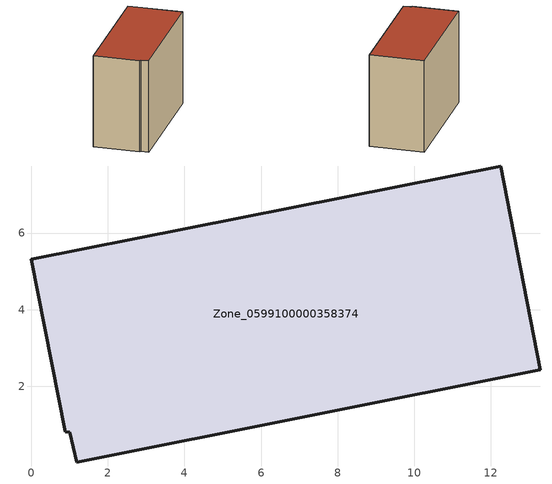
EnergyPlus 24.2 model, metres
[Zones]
Zone_0599100000358374
 floor ground (C_G): 1.18,0.03 1.01,0.8 0.89,0.82 0,5.32 12.26,7.75 13.29,2.43 z0
 wall outside (C_F): 13.29,2.43 12.26,7.75 0,5.32 0.89,0.82 1.01,0.8 1.18,0.03 13.29,2.43 z0:9.39
 roof outside (C_R): 1.01,0.8 1.18,0.03 13.29,2.43 12.26,7.75 0,5.32 0.89,0.82 z9.39
[BUILDING]
Pand.0599100000358374: North Axis=0; Terrain=City; Loads Convergence Tolerance Value=0.04; Temperature Convergence Tolerance Value=0.4; Solar Distribution=FullExterior; Maximum Number of Warmup Days=25; Minimum Number of Warmup Days=1
[Site:Location]
Rotterdam.The.Hague.AP_ZH_NLD Design_Conditions: Latitude=51.96; Longitude=4.45; Time Zone=1; Elevation=-4.5
[SITE:GROUNDTEMPERATURE:BUILDINGSURFACE]
18, 18, 18, 18, 18, 18, 18, 18, 18, 18, 18, 18
[MATERIAL] Thermal Absorptance=0.9; Solar Absorptance=0.7; Visible Absorptance=0.7
Name | Roughness | Thickness | Conductivity | Density | Specific Heat
G.TI.1992-2005 | MediumSmooth | 0.15 | 0.06 | 540 | 1210
F.TI.1992-2005 | Rough | 0.3 | 0.12 | 1920 | 840
R.TI.1992-2005 | MediumRough | 0.2 | 0.08 | 1500 | 1000
[CONSTRUCTION]
C_G: G.TI.1992-2005
C_F: F.TI.1992-2005
C_R: R.TI.1992-2005
[ZONE]
Zone_0599100000358374: Type=1; Multiplier=1; Ceiling Height=Autocalculate; Volume=Autocalculate; Floor Area=autocalculate; Part of Total Floor Area=Yes
[ZONEINFILTRATION:DESIGNFLOWRATE]
Infil_Zone_0599100000358374: Zone or ZoneList or Space or SpaceList=Zone_0599100000358374; Schedule=AlwaysOn; Design Flow Rate Calculation Method=Flow/Area; Flow Rate per Floor Area=0.0015; Constant Term Coefficient=1; Temperature Term Coefficient=0; Velocity Term Coefficient=0; Velocity Squared Term Coefficient=0
[HVACTEMPLATE:ZONE:IDEALLOADSAIRSYSTEM]
Zone_0599100000358374: Maximum Heating Supply Air Temperature=50; Minimum Cooling Supply Air Temperature=13; Maximum Heating Supply Air Humidity Ratio=0.0156; Minimum Cooling Supply Air Humidity Ratio=0.0077; Heating Limit=NoLimit; Cooling Limit=NoLimit; Dehumidification Control Type=ConstantSensibleHeatRatio; Cooling Sensible Heat Ratio=0.7; Dehumidification Setpoint=60; Humidification Control Type=None; Humidification Setpoint=30; Outdoor Air Method=None; Outdoor Air Flow Rate per Person=0.00944; Outdoor Air Flow Rate per Zone Floor Area=0; Outdoor Air Flow Rate per Zone=0; Demand Controlled Ventilation Type=None; Outdoor Air Economizer Type=NoEconomizer; Heat Recovery Type=None; Sensible Heat Recovery Effectiveness=0.7; Latent Heat Recovery Effectiveness=0.65
[ZONECONTROL:THERMOSTAT]
ThermostatControl_Zone_0599100000358374: Zone or ZoneList=Zone_0599100000358374; Control Type Schedule=DualSetpointControlType; Control 1=Thermostat_Zone_0599100000358374; Temperature Difference Between Cutout And Setpoint=0
[THERMOSTATSETPOINT:DUALSETPOINT]
Thermostat_Zone_0599100000358374: Heating Setpoint Temperature Schedule=HeatingSetpoint_Zone_0599100000358374; Cooling Setpoint Temperature Schedule=CoolingSetpoint_Zone_0599100000358374
[SCHEDULE:COMPACT]
HeatingSetpoint_Zone_0599100000358374: Through: 12/31, For: AllDays, Until: 24:00, 21
CoolingSetpoint_Zone_0599100000358374: Through: 12/31, For: AllDays, Until: 24:00, 24
DualSetpointControlType: Through: 12/31, For: AllDays, Until: 24:00, 4
AlwaysOn: Through: 12/31, For: AllDays, Until: 24:00, 1
